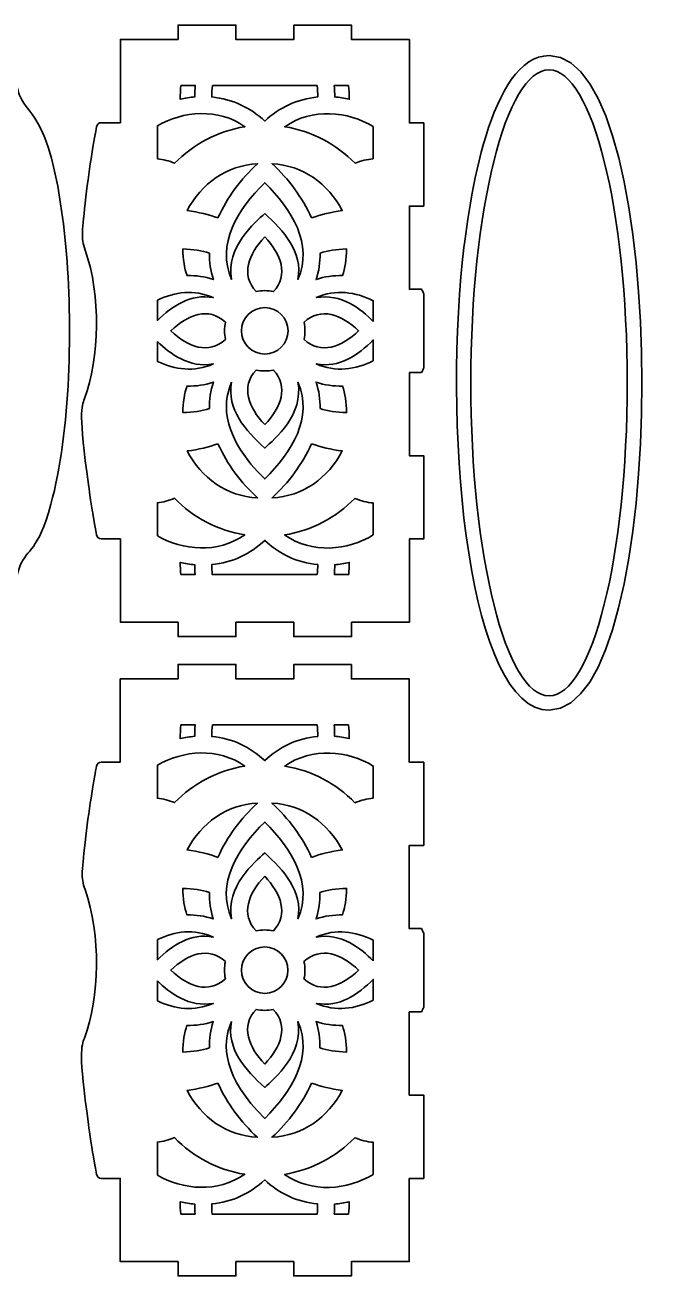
# Model space of a CAD drawing. Header units: inches. Extents: x 8 to 406, y -4 to 402.
# Drawn here: x 271.6 to 406.1, y 142.3 to 402.2 of the extents above; entities that cross this region are included whole.
import ezdxf

# ---------------------------------------------------------------- set-up
doc = ezdxf.new("R2010")
doc.units = ezdxf.units.IN
doc.header["$MEASUREMENT"] = 0
doc.layers.add('_U+0421_U+043B_U+043E_U+0439 1', color=7, linetype='Continuous')

msp = doc.modelspace()

# ---------------------------------------------------------------- linework, layer by layer
at = {"layer": '_U+0421_U+043B_U+043E_U+0439 1', "color": 250, "lineweight": 35, "true_color": 0x373435}
for points, knots in [([(280.09, 356.09), (277.56, 383.13), (272.28, 383.24), (270.6, 387.34), (269.65, 389.62), (269.86, 390.35), (269.86, 402.08), (269.86, 402.08), (21.86, 402.08), (21.86, 402.08), (21.86, 390.69), (22.54, 387.99), (19.18, 384.37), (8.07, 372.46), (8.2, 304.58), (19.18, 292.79), (20.97, 290.87), (21.86, 288.6), (21.86, 285.98), (21.86, 285.98), (21.86, 275.08), (21.86, 275.08), (21.86, 275.08), (269.86, 275.08), (269.86, 275.08), (269.86, 286.8), (269.64, 287.56), (270.63, 289.87), (272.19, 293.59), (274.23, 292.52), (276.99, 302.6), (281.12, 317.63), (281.58, 340.12), (280.09, 356.09)], [0, 0, 0, 0, 1, 1, 1, 2, 2, 2, 3, 3, 3, 4, 4, 4, 5, 5, 5, 6, 6, 6, 7, 7, 7, 8, 8, 8, 9, 9, 9, 10, 10, 10, 11, 11, 11, 11]), ([(354.38, 364.55), (354.38, 364.55), (354.38, 381.84), (354.38, 381.84), (354.38, 381.84), (351.38, 381.84), (351.38, 381.84), (351.38, 381.84), (351.38, 399.13), (351.38, 399.13), (351.38, 399.13), (339.39, 399.13), (339.39, 399.13), (339.39, 399.13), (339.39, 402.12), (339.39, 402.12), (339.39, 402.12), (327.39, 402.12), (327.39, 402.12), (327.39, 402.12), (327.39, 399.13), (327.39, 399.13), (327.39, 399.13), (315.4, 399.13), (315.4, 399.13), (315.4, 399.13), (315.4, 402.16), (315.4, 402.16), (315.4, 402.16), (303.4, 402.16), (303.4, 402.16), (303.4, 402.16), (303.4, 399.16), (303.4, 399.16), (303.4, 399.16), (291.41, 399.16), (291.41, 399.16), (291.41, 399.16), (291.41, 381.87), (291.41, 381.87), (291.41, 381.87), (287.46, 381.87), (287.46, 381.87), (286.96, 381.87), (286.54, 381.52), (286.47, 381.03), (286.11, 378.93), (284.98, 372.8), (284.27, 366.47), (283.46, 359.11), (283.18, 358), (284.11, 355.42), (287.43, 345.96), (287.12, 333.02), (283.96, 324.55), (283.34, 322.83), (282.72, 321.6), (284.8, 306.69), (285.47, 301.81), (285.24, 303.35), (286.47, 296.26), (286.54, 295.76), (286.96, 295.41), (287.46, 295.41), (287.46, 295.41), (291.41, 295.41), (291.41, 295.41), (291.41, 295.41), (291.41, 278.12), (291.41, 278.12), (291.41, 278.12), (303.4, 278.12), (303.4, 278.12), (303.4, 278.12), (303.4, 275.12), (303.4, 275.12), (303.4, 275.12), (315.4, 275.12), (315.4, 275.12), (315.4, 275.12), (315.4, 278.12), (315.4, 278.12), (315.4, 278.12), (327.39, 278.12), (327.39, 278.12), (327.39, 278.12), (327.39, 275.12), (327.39, 275.12), (327.39, 275.12), (339.39, 275.12), (339.39, 275.12), (339.39, 275.12), (339.39, 278.12), (339.39, 278.12), (339.39, 278.12), (351.38, 278.12), (351.38, 278.12), (351.38, 278.12), (351.38, 295.41), (351.38, 295.41), (351.38, 295.41), (354.38, 295.41), (354.38, 295.41), (354.38, 295.41), (354.38, 312.7), (354.38, 312.7), (354.38, 312.7), (351.38, 312.7), (351.38, 312.7), (351.38, 312.7), (351.38, 329.98), (351.38, 329.98), (351.38, 329.98), (353.89, 329.98), (353.89, 329.98), (354.06, 330.3), (354.23, 330.62), (354.38, 330.95), (354.38, 330.95), (354.38, 346.34), (354.38, 346.34), (354.23, 346.65), (354.08, 346.96), (353.91, 347.27), (353.91, 347.27), (351.38, 347.27), (351.38, 347.27), (351.38, 347.27), (351.38, 364.55), (351.38, 364.55), (351.38, 364.55), (354.38, 364.55), (354.38, 364.55)], [0, 0, 0, 0, 1, 1, 1, 2, 2, 2, 3, 3, 3, 4, 4, 4, 5, 5, 5, 6, 6, 6, 7, 7, 7, 8, 8, 8, 9, 9, 9, 10, 10, 10, 11, 11, 11, 12, 12, 12, 13, 13, 13, 14, 14, 14, 15, 15, 15, 16, 16, 16, 17, 17, 17, 18, 18, 18, 19, 19, 19, 20, 20, 20, 21, 21, 21, 22, 22, 22, 23, 23, 23, 24, 24, 24, 25, 25, 25, 26, 26, 26, 27, 27, 27, 28, 28, 28, 29, 29, 29, 30, 30, 30, 31, 31, 31, 32, 32, 32, 33, 33, 33, 34, 34, 34, 35, 35, 35, 36, 36, 36, 37, 37, 37, 38, 38, 38, 39, 39, 39, 40, 40, 40, 41, 41, 41, 42, 42, 42, 43, 43, 43, 44, 44, 44, 44]), ([(380.4, 395.81), (368.11, 395.81), (363.72, 365.6), (362.44, 353.44), (358.38, 315.77), (363.86, 259.85), (380.4, 259.85), (405.98, 259.85), (406.08, 395.81), (380.4, 395.81)], [0, 0, 0, 0, 1, 1, 1, 2, 2, 2, 3, 3, 3, 3]), ([(380.36, 262.81), (371.4, 262.81), (364.13, 291.95), (364.13, 327.83), (364.13, 363.74), (371.4, 392.84), (380.36, 392.84), (389.32, 392.84), (396.59, 363.74), (396.59, 327.83), (396.59, 291.91), (389.32, 262.81), (380.36, 262.81)], [0, 0, 0, 0, 1, 1, 1, 2, 2, 2, 3, 3, 3, 4, 4, 4, 4]), ([(303.98, 389.6), (303.98, 389.6), (306.96, 389.6), (306.96, 389.6), (306.88, 388.82), (306.84, 388.02), (306.85, 387.22), (305.89, 387.14), (304.88, 386.99), (303.84, 386.75), (303.84, 387.71), (303.89, 388.66), (303.98, 389.6)], [0, 0, 0, 0, 1, 1, 1, 2, 2, 2, 3, 3, 3, 4, 4, 4, 4]), ([(310.52, 389.6), (310.52, 389.6), (332.23, 389.6), (332.23, 389.6), (332.33, 388.8), (332.38, 388), (332.37, 387.21), (328.13, 386.8), (324.32, 384.99), (321.37, 382.2), (318.43, 384.98), (314.62, 386.8), (310.38, 387.21), (310.37, 388), (310.41, 388.8), (310.52, 389.6)], [0, 0, 0, 0, 1, 1, 1, 2, 2, 2, 3, 3, 3, 4, 4, 4, 5, 5, 5, 5]), ([(338.77, 389.6), (338.86, 388.66), (338.91, 387.71), (338.91, 386.75), (337.86, 386.99), (336.85, 387.14), (335.89, 387.22), (335.9, 388.02), (335.87, 388.82), (335.79, 389.6), (335.79, 389.6), (338.77, 389.6), (338.77, 389.6)], [0, 0, 0, 0, 1, 1, 1, 2, 2, 2, 3, 3, 3, 4, 4, 4, 4]), ([(299.1, 381.2), (304.39, 384.32), (311.69, 384.96), (317.26, 381.04), (311.66, 380.14), (306.55, 377.42), (302.66, 373.45), (301.51, 373.94), (300.31, 374.24), (299.1, 374.37), (299.1, 374.37), (299.1, 381.2), (299.1, 381.2), (299.1, 381.2), (299.1, 381.2), (299.1, 381.2)], [0, 0, 0, 0, 1, 1, 1, 2, 2, 2, 3, 3, 3, 4, 4, 4, 5, 5, 5, 5]), ([(343.9, 374.37), (342.62, 374.27), (341.34, 373.96), (340.11, 373.43), (336.23, 377.41), (331.12, 380.13), (325.53, 381.04), (331.22, 384.99), (338.62, 384.27), (343.9, 381.05), (343.9, 381.05), (343.9, 374.37), (343.9, 374.37)], [0, 0, 0, 0, 1, 1, 1, 2, 2, 2, 3, 3, 3, 4, 4, 4, 4]), ([(311.66, 362.08), (309.75, 362.8), (307.62, 363.3), (305.28, 363.6), (308.22, 369.25), (313.45, 373), (319.87, 373.35), (316.38, 370.13), (313.63, 366.42), (311.66, 362.08)], [0, 0, 0, 0, 1, 1, 1, 2, 2, 2, 3, 3, 3, 3]), ([(331.09, 362.08), (329.11, 366.42), (326.37, 370.13), (322.88, 373.35), (329.29, 373), (334.53, 369.25), (337.46, 363.6), (335.13, 363.3), (333, 362.8), (331.09, 362.08)], [0, 0, 0, 0, 1, 1, 1, 2, 2, 2, 3, 3, 3, 3]), ([(321.37, 363), (319.34, 361.13), (313.23, 356), (314.49, 349.33), (311.29, 356.63), (315.69, 363.82), (321.37, 369.41), (327.03, 363.85), (331.46, 356.63), (328.26, 349.33), (329.34, 355.07), (325.23, 359.45), (321.37, 363)], [0, 0, 0, 0, 1, 1, 1, 2, 2, 2, 3, 3, 3, 4, 4, 4, 4]), ([(321.37, 358.13), (324.77, 354.56), (326.39, 350.26), (323.17, 346.79), (321.98, 347.06), (320.77, 347.06), (319.58, 346.79), (316.36, 350.29), (317.97, 354.55), (321.37, 358.13)], [0, 0, 0, 0, 1, 1, 1, 2, 2, 2, 3, 3, 3, 3]), ([(309.9, 354.76), (309.86, 352.93), (310.11, 351.12), (310.71, 349.3), (308.92, 349.9), (307.12, 350.16), (305.25, 350.11), (304.71, 351.66), (304.42, 353.5), (304.38, 355.64), (306.51, 355.6), (308.35, 355.3), (309.9, 354.76)], [0, 0, 0, 0, 1, 1, 1, 2, 2, 2, 3, 3, 3, 4, 4, 4, 4]), ([(332.85, 354.76), (334.39, 355.3), (336.24, 355.6), (338.37, 355.64), (338.33, 353.5), (338.04, 351.66), (337.5, 350.11), (335.63, 350.16), (333.83, 349.9), (332.03, 349.3), (332.63, 351.09), (332.89, 352.89), (332.85, 354.76)], [0, 0, 0, 0, 1, 1, 1, 2, 2, 2, 3, 3, 3, 4, 4, 4, 4]), ([(299.1, 345.01), (302.77, 346.75), (306.72, 347.27), (310.69, 345.53), (306, 346.41), (302.2, 343.81), (299.1, 340.8), (299.1, 340.8), (299.1, 345.01), (299.1, 345.01)], [0, 0, 0, 0, 1, 1, 1, 2, 2, 2, 3, 3, 3, 3]), ([(343.9, 340.6), (341.38, 343.13), (337.17, 346.49), (332.06, 345.53), (336.12, 347.31), (340.16, 346.73), (343.9, 344.88), (343.9, 344.88), (343.9, 340.6), (343.9, 340.6)], [0, 0, 0, 0, 1, 1, 1, 2, 2, 2, 3, 3, 3, 3]), ([(313.22, 340.44), (312.96, 339.26), (312.96, 338.05), (313.22, 336.85), (309.72, 333.63), (305.46, 335.24), (301.88, 338.64), (305.43, 342.01), (309.73, 343.68), (313.22, 340.44)], [0, 0, 0, 0, 1, 1, 1, 2, 2, 2, 3, 3, 3, 3]), ([(321.37, 333.82), (318.71, 333.82), (316.55, 335.98), (316.55, 338.64), (316.55, 341.3), (318.71, 343.46), (321.37, 343.46), (324.03, 343.46), (326.2, 341.3), (326.2, 338.64), (326.2, 335.98), (324.03, 333.82), (321.37, 333.82)], [0, 0, 0, 0, 1, 1, 1, 2, 2, 2, 3, 3, 3, 4, 4, 4, 4]), ([(329.53, 336.85), (329.79, 338.02), (329.79, 339.23), (329.53, 340.43), (333.02, 343.65), (337.28, 342.04), (340.86, 338.64), (337.32, 335.28), (333.02, 333.6), (329.53, 336.85)], [0, 0, 0, 0, 1, 1, 1, 2, 2, 2, 3, 3, 3, 3]), ([(299.1, 336.43), (301.65, 333.94), (305.75, 330.82), (310.69, 331.76), (306.72, 330.02), (302.77, 330.53), (299.1, 332.28), (299.1, 332.28), (299.1, 336.43), (299.1, 336.43)], [0, 0, 0, 0, 1, 1, 1, 2, 2, 2, 3, 3, 3, 3]), ([(343.9, 332.4), (340.16, 330.56), (336.12, 329.98), (332.06, 331.76), (336.85, 330.85), (340.71, 333.58), (343.9, 336.74), (343.9, 336.74), (343.9, 332.4), (343.9, 332.4)], [0, 0, 0, 0, 1, 1, 1, 2, 2, 2, 3, 3, 3, 3]), ([(321.37, 319.15), (318.02, 322.68), (316.33, 326.99), (319.58, 330.49), (320.77, 330.23), (321.98, 330.23), (323.17, 330.49), (326.4, 326.98), (324.76, 322.72), (321.37, 319.15)], [0, 0, 0, 0, 1, 1, 1, 2, 2, 2, 3, 3, 3, 3]), ([(309.9, 322.52), (308.36, 321.98), (306.51, 321.68), (304.38, 321.65), (304.42, 323.78), (304.71, 325.62), (305.25, 327.17), (307.12, 327.12), (308.92, 327.38), (310.71, 327.98), (310.12, 326.19), (309.86, 324.39), (309.9, 322.52)], [0, 0, 0, 0, 1, 1, 1, 2, 2, 2, 3, 3, 3, 4, 4, 4, 4]), ([(314.49, 327.95), (313.42, 322.29), (317.38, 317.97), (321.37, 314.28), (323.44, 316.19), (329.52, 321.3), (328.26, 327.95), (331.46, 320.65), (327.03, 313.44), (321.37, 307.87), (312.78, 316.33), (312.37, 323.13), (314.49, 327.95)], [0, 0, 0, 0, 1, 1, 1, 2, 2, 2, 3, 3, 3, 4, 4, 4, 4]), ([(332.85, 322.52), (332.89, 324.37), (332.63, 326.17), (332.03, 327.98), (333.82, 327.38), (335.63, 327.12), (337.5, 327.17), (338.04, 325.62), (338.33, 323.78), (338.37, 321.65), (336.24, 321.68), (334.39, 321.98), (332.85, 322.52)], [0, 0, 0, 0, 1, 1, 1, 2, 2, 2, 3, 3, 3, 4, 4, 4, 4]), ([(311.66, 315.2), (313.63, 310.86), (316.38, 307.15), (319.87, 303.94), (313.45, 304.28), (308.22, 308.04), (305.28, 313.68), (307.62, 313.98), (309.75, 314.49), (311.66, 315.2)], [0, 0, 0, 0, 1, 1, 1, 2, 2, 2, 3, 3, 3, 3]), ([(331.09, 315.2), (333, 314.49), (335.13, 313.98), (337.46, 313.68), (334.53, 308.04), (329.29, 304.28), (322.88, 303.94), (326.37, 307.15), (329.11, 310.86), (331.09, 315.2)], [0, 0, 0, 0, 1, 1, 1, 2, 2, 2, 3, 3, 3, 3]), ([(299.1, 296.08), (299.1, 296.08), (299.1, 302.93), (299.1, 302.93), (300.29, 303.06), (301.48, 303.36), (302.64, 303.85), (306.52, 299.88), (311.63, 297.16), (317.22, 296.25), (311.62, 292.35), (304.36, 292.99), (299.1, 296.08)], [0, 0, 0, 0, 1, 1, 1, 2, 2, 2, 3, 3, 3, 4, 4, 4, 4]), ([(343.9, 296.23), (338.59, 292.99), (331.14, 292.26), (325.49, 296.24), (331.09, 297.15), (336.2, 299.86), (340.08, 303.84), (341.31, 303.31), (342.6, 303), (343.9, 302.89), (343.9, 302.89), (343.9, 296.23), (343.9, 296.23)], [0, 0, 0, 0, 1, 1, 1, 2, 2, 2, 3, 3, 3, 4, 4, 4, 4]), ([(332.27, 288), (332.27, 288), (310.48, 288), (310.48, 288), (310.4, 288.7), (310.37, 289.39), (310.38, 290.08), (314.61, 290.48), (318.42, 292.29), (321.37, 295.09), (324.32, 292.3), (328.13, 290.48), (332.37, 290.08), (332.37, 289.39), (332.34, 288.7), (332.27, 288)], [0, 0, 0, 0, 1, 1, 1, 2, 2, 2, 3, 3, 3, 4, 4, 4, 5, 5, 5, 5]), ([(303.95, 288), (303.88, 288.84), (303.84, 289.68), (303.84, 290.53), (304.88, 290.3), (305.89, 290.14), (306.85, 290.06), (306.84, 289.37), (306.87, 288.68), (306.93, 288), (306.93, 288), (303.95, 288), (303.95, 288)], [0, 0, 0, 0, 1, 1, 1, 2, 2, 2, 3, 3, 3, 4, 4, 4, 4]), ([(338.79, 288), (338.79, 288), (335.82, 288), (335.82, 288), (335.88, 288.68), (335.9, 289.37), (335.89, 290.06), (336.85, 290.14), (337.86, 290.3), (338.91, 290.53), (338.91, 289.68), (338.87, 288.84), (338.79, 288)], [0, 0, 0, 0, 1, 1, 1, 2, 2, 2, 3, 3, 3, 4, 4, 4, 4]), ([(354.37, 231.75), (354.37, 231.75), (354.37, 249.03), (354.37, 249.03), (354.37, 249.03), (351.37, 249.03), (351.37, 249.03), (351.37, 249.03), (351.37, 266.32), (351.37, 266.32), (351.37, 266.32), (339.37, 266.32), (339.37, 266.32), (339.37, 266.32), (339.37, 269.32), (339.37, 269.32), (339.37, 269.32), (327.38, 269.32), (327.38, 269.32), (327.38, 269.32), (327.38, 266.32), (327.38, 266.32), (327.38, 266.32), (315.38, 266.32), (315.38, 266.32), (315.38, 266.32), (315.38, 269.35), (315.38, 269.35), (315.38, 269.35), (303.39, 269.35), (303.39, 269.35), (303.39, 269.35), (303.39, 266.35), (303.39, 266.35), (303.39, 266.35), (291.4, 266.35), (291.4, 266.35), (291.4, 266.35), (291.4, 249.07), (291.4, 249.07), (291.4, 249.07), (287.44, 249.07), (287.44, 249.07), (286.95, 249.07), (286.53, 248.72), (286.46, 248.22), (286.09, 246.12), (284.97, 240), (284.26, 233.67), (283.44, 226.31), (283.16, 225.2), (284.09, 222.61), (287.42, 213.15), (287.11, 200.21), (283.95, 191.74), (283.33, 190.02), (282.71, 188.8), (284.79, 173.88), (285.46, 169.01), (285.23, 170.54), (286.46, 163.45), (286.53, 162.96), (286.95, 162.6), (287.44, 162.6), (287.44, 162.6), (291.4, 162.6), (291.4, 162.6), (291.4, 162.6), (291.4, 145.32), (291.4, 145.32), (291.4, 145.32), (303.39, 145.32), (303.39, 145.32), (303.39, 145.32), (303.39, 142.32), (303.39, 142.32), (303.39, 142.32), (315.38, 142.32), (315.38, 142.32), (315.38, 142.32), (315.38, 145.32), (315.38, 145.32), (315.38, 145.32), (327.38, 145.32), (327.38, 145.32), (327.38, 145.32), (327.38, 142.32), (327.38, 142.32), (327.38, 142.32), (339.37, 142.32), (339.37, 142.32), (339.37, 142.32), (339.37, 145.32), (339.37, 145.32), (339.37, 145.32), (351.37, 145.32), (351.37, 145.32), (351.37, 145.32), (351.37, 162.6), (351.37, 162.6), (351.37, 162.6), (354.37, 162.6), (354.37, 162.6), (354.37, 162.6), (354.37, 179.89), (354.37, 179.89), (354.37, 179.89), (351.37, 179.89), (351.37, 179.89), (351.37, 179.89), (351.37, 197.17), (351.37, 197.17), (351.37, 197.17), (353.88, 197.17), (353.88, 197.17), (354.05, 197.49), (354.21, 197.81), (354.37, 198.14), (354.37, 198.14), (354.37, 213.53), (354.37, 213.53), (354.22, 213.84), (354.06, 214.16), (353.89, 214.46), (353.89, 214.46), (351.37, 214.46), (351.37, 214.46), (351.37, 214.46), (351.37, 231.75), (351.37, 231.75), (351.37, 231.75), (354.37, 231.75), (354.37, 231.75)], [0, 0, 0, 0, 1, 1, 1, 2, 2, 2, 3, 3, 3, 4, 4, 4, 5, 5, 5, 6, 6, 6, 7, 7, 7, 8, 8, 8, 9, 9, 9, 10, 10, 10, 11, 11, 11, 12, 12, 12, 13, 13, 13, 14, 14, 14, 15, 15, 15, 16, 16, 16, 17, 17, 17, 18, 18, 18, 19, 19, 19, 20, 20, 20, 21, 21, 21, 22, 22, 22, 23, 23, 23, 24, 24, 24, 25, 25, 25, 26, 26, 26, 27, 27, 27, 28, 28, 28, 29, 29, 29, 30, 30, 30, 31, 31, 31, 32, 32, 32, 33, 33, 33, 34, 34, 34, 35, 35, 35, 36, 36, 36, 37, 37, 37, 38, 38, 38, 39, 39, 39, 40, 40, 40, 41, 41, 41, 42, 42, 42, 43, 43, 43, 44, 44, 44, 44]), ([(303.97, 256.79), (303.97, 256.79), (306.94, 256.79), (306.94, 256.79), (306.87, 256.01), (306.83, 255.22), (306.84, 254.41), (305.88, 254.33), (304.87, 254.18), (303.83, 253.94), (303.82, 254.9), (303.87, 255.85), (303.97, 256.79)], [0, 0, 0, 0, 1, 1, 1, 2, 2, 2, 3, 3, 3, 4, 4, 4, 4]), ([(310.5, 256.79), (310.5, 256.79), (332.22, 256.79), (332.22, 256.79), (332.32, 255.99), (332.37, 255.19), (332.36, 254.4), (328.12, 254), (324.31, 252.18), (321.36, 249.39), (318.42, 252.18), (314.61, 254), (310.36, 254.4), (310.35, 255.19), (310.4, 255.99), (310.5, 256.79)], [0, 0, 0, 0, 1, 1, 1, 2, 2, 2, 3, 3, 3, 4, 4, 4, 5, 5, 5, 5]), ([(338.75, 256.79), (338.85, 255.85), (338.9, 254.9), (338.89, 253.94), (337.85, 254.18), (336.84, 254.34), (335.88, 254.41), (335.89, 255.22), (335.85, 256.01), (335.78, 256.79), (335.78, 256.79), (338.75, 256.79), (338.75, 256.79)], [0, 0, 0, 0, 1, 1, 1, 2, 2, 2, 3, 3, 3, 4, 4, 4, 4]), ([(299.09, 248.4), (304.38, 251.51), (311.68, 252.15), (317.24, 248.24), (311.65, 247.33), (306.53, 244.61), (302.65, 240.64), (301.5, 241.13), (300.3, 241.44), (299.09, 241.56), (299.09, 241.56), (299.09, 248.4), (299.09, 248.4), (299.09, 248.4), (299.09, 248.4), (299.09, 248.4)], [0, 0, 0, 0, 1, 1, 1, 2, 2, 2, 3, 3, 3, 4, 4, 4, 5, 5, 5, 5]), ([(343.89, 241.56), (342.61, 241.46), (341.33, 241.15), (340.09, 240.62), (336.21, 244.6), (331.1, 247.32), (325.51, 248.23), (331.21, 252.19), (338.61, 251.47), (343.89, 248.24), (343.89, 248.24), (343.89, 241.56), (343.89, 241.56)], [0, 0, 0, 0, 1, 1, 1, 2, 2, 2, 3, 3, 3, 4, 4, 4, 4]), ([(311.65, 229.27), (309.74, 229.99), (307.61, 230.5), (305.27, 230.8), (308.21, 236.44), (313.44, 240.19), (319.85, 240.54), (316.37, 237.33), (313.62, 233.62), (311.65, 229.27)], [0, 0, 0, 0, 1, 1, 1, 2, 2, 2, 3, 3, 3, 3]), ([(331.08, 229.27), (329.1, 233.62), (326.36, 237.32), (322.87, 240.54), (329.28, 240.19), (334.51, 236.44), (337.45, 230.8), (335.12, 230.5), (332.98, 229.99), (331.08, 229.27)], [0, 0, 0, 0, 1, 1, 1, 2, 2, 2, 3, 3, 3, 3]), ([(321.36, 230.19), (319.33, 228.32), (313.22, 223.2), (314.47, 216.52), (311.27, 223.82), (315.68, 231.02), (321.36, 236.61), (327.02, 231.04), (331.45, 223.82), (328.25, 216.52), (329.33, 222.27), (325.22, 226.64), (321.36, 230.19)], [0, 0, 0, 0, 1, 1, 1, 2, 2, 2, 3, 3, 3, 4, 4, 4, 4]), ([(321.36, 225.33), (324.75, 221.75), (326.38, 217.46), (323.16, 213.99), (321.97, 214.25), (320.76, 214.25), (319.57, 213.99), (316.35, 217.48), (317.96, 221.75), (321.36, 225.33)], [0, 0, 0, 0, 1, 1, 1, 2, 2, 2, 3, 3, 3, 3]), ([(309.88, 221.96), (309.84, 220.12), (310.09, 218.32), (310.7, 216.49), (308.91, 217.09), (307.11, 217.35), (305.24, 217.31), (304.7, 218.85), (304.4, 220.7), (304.37, 222.83), (306.5, 222.79), (308.34, 222.5), (309.88, 221.96)], [0, 0, 0, 0, 1, 1, 1, 2, 2, 2, 3, 3, 3, 4, 4, 4, 4]), ([(332.83, 221.96), (334.38, 222.5), (336.22, 222.79), (338.35, 222.83), (338.32, 220.7), (338.02, 218.85), (337.48, 217.31), (335.62, 217.35), (333.81, 217.09), (332.02, 216.49), (332.62, 218.28), (332.88, 220.09), (332.83, 221.96)], [0, 0, 0, 0, 1, 1, 1, 2, 2, 2, 3, 3, 3, 4, 4, 4, 4]), ([(299.09, 212.2), (302.76, 213.95), (306.71, 214.46), (310.68, 212.72), (305.99, 213.61), (302.19, 211), (299.09, 207.99), (299.09, 207.99), (299.09, 212.2), (299.09, 212.2)], [0, 0, 0, 0, 1, 1, 1, 2, 2, 2, 3, 3, 3, 3]), ([(343.89, 207.79), (341.37, 210.32), (337.15, 213.68), (332.05, 212.72), (336.11, 214.5), (340.15, 213.92), (343.89, 212.07), (343.89, 212.07), (343.89, 207.79), (343.89, 207.79)], [0, 0, 0, 0, 1, 1, 1, 2, 2, 2, 3, 3, 3, 3]), ([(313.21, 207.63), (312.95, 206.45), (312.94, 205.24), (313.21, 204.04), (309.71, 200.82), (305.45, 202.43), (301.87, 205.84), (305.42, 209.2), (309.72, 210.87), (313.21, 207.63)], [0, 0, 0, 0, 1, 1, 1, 2, 2, 2, 3, 3, 3, 3]), ([(321.36, 201.01), (318.7, 201.01), (316.54, 203.18), (316.54, 205.84), (316.54, 208.49), (318.7, 210.66), (321.36, 210.66), (324.02, 210.66), (326.18, 208.49), (326.18, 205.84), (326.18, 203.18), (324.02, 201.01), (321.36, 201.01)], [0, 0, 0, 0, 1, 1, 1, 2, 2, 2, 3, 3, 3, 4, 4, 4, 4]), ([(329.51, 204.04), (329.77, 205.22), (329.78, 206.43), (329.51, 207.63), (333.01, 210.85), (337.27, 209.24), (340.85, 205.84), (337.31, 202.47), (333, 200.8), (329.51, 204.04)], [0, 0, 0, 0, 1, 1, 1, 2, 2, 2, 3, 3, 3, 3]), ([(299.09, 203.63), (301.63, 201.13), (305.74, 198.02), (310.68, 198.95), (306.71, 197.21), (302.76, 197.72), (299.09, 199.47), (299.09, 199.47), (299.09, 203.63), (299.09, 203.63)], [0, 0, 0, 0, 1, 1, 1, 2, 2, 2, 3, 3, 3, 3]), ([(343.89, 199.6), (340.15, 197.75), (336.11, 197.17), (332.05, 198.95), (336.84, 198.04), (340.7, 200.78), (343.89, 203.93), (343.89, 203.93), (343.89, 199.6), (343.89, 199.6)], [0, 0, 0, 0, 1, 1, 1, 2, 2, 2, 3, 3, 3, 3]), ([(321.36, 186.34), (318.01, 189.87), (316.32, 194.19), (319.57, 197.68), (320.75, 197.42), (321.96, 197.42), (323.15, 197.68), (326.39, 194.17), (324.75, 189.91), (321.36, 186.34)], [0, 0, 0, 0, 1, 1, 1, 2, 2, 2, 3, 3, 3, 3]), ([(309.88, 189.71), (308.34, 189.17), (306.5, 188.88), (304.37, 188.84), (304.4, 190.97), (304.7, 192.82), (305.24, 194.36), (307.11, 194.32), (308.91, 194.58), (310.7, 195.17), (310.1, 193.38), (309.84, 191.58), (309.88, 189.71)], [0, 0, 0, 0, 1, 1, 1, 2, 2, 2, 3, 3, 3, 4, 4, 4, 4]), ([(314.47, 195.15), (313.41, 189.48), (317.36, 185.16), (321.36, 181.47), (323.43, 183.38), (329.5, 188.49), (328.25, 195.15), (331.45, 187.85), (327.02, 180.63), (321.36, 175.06), (312.77, 183.52), (312.36, 190.32), (314.47, 195.15)], [0, 0, 0, 0, 1, 1, 1, 2, 2, 2, 3, 3, 3, 4, 4, 4, 4]), ([(332.83, 189.71), (332.88, 191.57), (332.62, 193.37), (332.02, 195.17), (333.81, 194.58), (335.61, 194.32), (337.48, 194.36), (338.02, 192.82), (338.32, 190.97), (338.35, 188.84), (336.22, 188.88), (334.38, 189.17), (332.83, 189.71)], [0, 0, 0, 0, 1, 1, 1, 2, 2, 2, 3, 3, 3, 4, 4, 4, 4]), ([(311.65, 182.4), (313.62, 178.05), (316.37, 174.34), (319.85, 171.13), (313.44, 171.48), (308.21, 175.23), (305.27, 180.87), (307.61, 181.17), (309.74, 181.68), (311.65, 182.4)], [0, 0, 0, 0, 1, 1, 1, 2, 2, 2, 3, 3, 3, 3]), ([(331.08, 182.4), (332.98, 181.68), (335.12, 181.17), (337.45, 180.87), (334.51, 175.23), (329.28, 171.48), (322.87, 171.13), (326.36, 174.34), (329.1, 178.05), (331.08, 182.4)], [0, 0, 0, 0, 1, 1, 1, 2, 2, 2, 3, 3, 3, 3]), ([(299.09, 163.27), (299.09, 163.27), (299.09, 170.13), (299.09, 170.13), (300.28, 170.25), (301.47, 170.56), (302.63, 171.05), (306.51, 167.07), (311.62, 164.35), (317.21, 163.44), (311.6, 159.55), (304.35, 160.18), (299.09, 163.27)], [0, 0, 0, 0, 1, 1, 1, 2, 2, 2, 3, 3, 3, 4, 4, 4, 4]), ([(343.89, 163.43), (338.58, 160.18), (331.13, 159.45), (325.48, 163.43), (331.07, 164.34), (336.19, 167.05), (340.07, 171.03), (341.3, 170.5), (342.59, 170.19), (343.89, 170.08), (343.89, 170.08), (343.89, 163.43), (343.89, 163.43)], [0, 0, 0, 0, 1, 1, 1, 2, 2, 2, 3, 3, 3, 4, 4, 4, 4]), ([(332.25, 155.19), (332.25, 155.19), (310.46, 155.19), (310.46, 155.19), (310.39, 155.89), (310.36, 156.58), (310.36, 157.27), (314.6, 157.67), (318.41, 159.49), (321.36, 162.28), (324.3, 159.49), (328.11, 157.67), (332.35, 157.27), (332.36, 156.58), (332.33, 155.89), (332.25, 155.19)], [0, 0, 0, 0, 1, 1, 1, 2, 2, 2, 3, 3, 3, 4, 4, 4, 5, 5, 5, 5]), ([(303.94, 155.19), (303.86, 156.03), (303.82, 156.88), (303.83, 157.73), (304.87, 157.49), (305.88, 157.34), (306.84, 157.25), (306.83, 156.56), (306.85, 155.87), (306.91, 155.19), (306.91, 155.19), (303.94, 155.19), (303.94, 155.19)], [0, 0, 0, 0, 1, 1, 1, 2, 2, 2, 3, 3, 3, 4, 4, 4, 4]), ([(338.78, 155.19), (338.78, 155.19), (335.8, 155.19), (335.8, 155.19), (335.86, 155.87), (335.89, 156.56), (335.88, 157.25), (336.84, 157.34), (337.85, 157.49), (338.89, 157.73), (338.9, 156.88), (338.86, 156.03), (338.78, 155.19)], [0, 0, 0, 0, 1, 1, 1, 2, 2, 2, 3, 3, 3, 4, 4, 4, 4])]:
    msp.add_open_spline(points, degree=3, knots=knots, dxfattribs=at)

doc.saveas('drawing.dxf')
